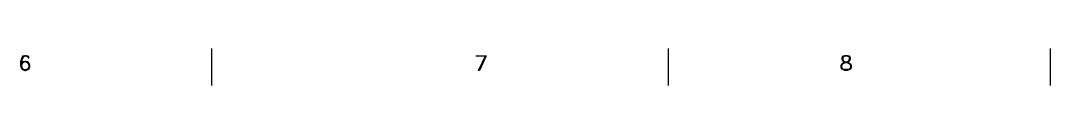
# Model space of a CAD drawing. Header units: millimetres. Extents: x 43 to 784, y -702 to -31.
# Drawn here: x 542.4 to 783.5, y -39.3 to -30.6 of the extents above; entities that cross this region are included whole.
import ezdxf

# ---------------------------------------------------------------- set-up
doc = ezdxf.new("R2010")
doc.units = ezdxf.units.MM
doc.layers.add('PDF_LINES', color=4, linetype='Continuous')

msp = doc.modelspace()

# ---------------------------------------------------------------- linework, layer by layer
at = {"layer": 'PDF_LINES'}
for p, q in [((587.2, -39.28), (587.2, -30.64)), ((694.12, -39.28), (694.12, -30.64)), ((783.52, -39.28), (783.52, -30.64)), ((542.68, -33.04), (542.44, -33.76)), ((542.92, -32.44), (542.68, -33.04)), ((542.8, -33.04), (542.68, -33.76)), ((543.16, -32.44), (542.8, -33.04)), ((543.4, -32.32), (542.92, -32.44)), ((543.4, -32.44), (542.92, -32.68)), ((543.4, -33.64), (542.92, -33.76)), ((543.76, -32.32), (543.4, -32.32)), ((543.76, -32.44), (543.4, -32.44)), ((543.64, -33.64), (543.4, -33.64)), ((544.12, -33.76), (543.64, -33.64)), ((544.24, -32.44), (543.76, -32.32)), ((544.24, -32.68), (543.76, -32.44)), ((544.12, -32.44), (544.24, -32.8)), ((544.48, -32.8), (544.24, -32.44)), ((544.24, -32.8), (544.48, -32.8)), ((649.12, -32.44), (649.12, -32.32)), ((649.12, -32.32), (651.4, -32.32)), ((651.28, -32.44), (649.12, -32.44)), ((649.6, -35.8), (651.28, -32.32)), ((651.4, -32.32), (649.84, -35.8)), ((734.92, -32.44), (734.68, -32.8)), ((734.68, -32.8), (734.68, -33.16)), ((734.68, -33.16), (734.92, -33.52)), ((735.4, -32.32), (734.92, -32.44)), ((735.04, -32.44), (734.92, -32.8)), ((735.4, -32.44), (734.92, -32.68)), ((734.92, -32.8), (734.92, -33.16)), ((734.92, -33.16), (735.04, -33.52)), ((734.92, -33.52), (735.04, -33.64)), ((735.04, -33.52), (735.4, -33.64)), ((735.04, -33.64), (735.4, -33.76)), ((736, -32.32), (735.4, -32.32)), ((736, -32.44), (735.4, -32.44)), ((735.4, -33.64), (736, -33.76)), ((735.4, -33.76), (736, -33.64)), ((736.48, -32.44), (736, -32.32)), ((736.48, -32.68), (736, -32.44)), ((736, -33.64), (736.36, -33.52)), ((736, -33.76), (736.36, -33.64)), ((736.48, -32.8), (736.36, -32.44)), ((736.36, -33.52), (736.48, -33.16)), ((736.36, -33.64), (736.48, -33.52)), ((736.72, -32.8), (736.48, -32.44)), ((736.48, -33.16), (736.48, -32.8)), ((736.48, -33.52), (736.72, -33.16)), ((736.72, -33.16), (736.72, -32.8)), ((542.44, -33.76), (542.44, -34.6)), ((542.44, -34.6), (542.68, -35.32)), ((542.92, -33.76), (542.68, -34.12)), ((542.68, -33.76), (542.68, -34.6)), ((542.92, -34), (542.68, -34.48)), ((542.8, -34.12), (542.68, -34.6)), ((542.68, -34.6), (542.8, -35.32)), ((542.68, -34.96), (542.92, -35.44)), ((542.68, -35.32), (542.92, -35.56)), ((543.28, -33.76), (542.8, -34.12)), ((542.8, -35.32), (543.28, -35.56)), ((543.4, -33.76), (542.92, -34)), ((542.92, -35.44), (543.4, -35.56)), ((542.92, -35.56), (543.4, -35.8)), ((543.64, -33.76), (543.4, -33.76)), ((543.4, -35.56), (543.64, -35.56)), ((543.4, -35.8), (543.64, -35.8)), ((544.12, -34), (543.64, -33.76)), ((543.64, -35.56), (544.12, -35.44)), ((543.64, -35.8), (544.12, -35.56)), ((544.24, -34.12), (543.76, -33.76)), ((543.76, -35.56), (544.24, -35.32)), ((544.48, -34.12), (544.12, -33.76)), ((544.48, -34.48), (544.12, -34)), ((544.12, -35.44), (544.48, -34.96)), ((544.12, -35.56), (544.48, -35.32)), ((544.48, -34.6), (544.24, -34.12)), ((544.24, -35.32), (544.48, -34.84)), ((544.6, -34.6), (544.48, -34.12)), ((544.48, -34.84), (544.48, -34.6)), ((544.48, -35.32), (544.6, -34.84)), ((544.6, -34.84), (544.6, -34.6)), ((649.84, -35.8), (649.6, -35.8)), ((734.56, -34.6), (734.68, -34.24)), ((734.56, -35.08), (734.56, -34.6)), ((734.68, -35.44), (734.56, -35.08)), ((734.68, -34.24), (735.04, -34)), ((734.68, -34.6), (734.92, -34.24)), ((734.68, -35.08), (734.68, -34.6)), ((734.92, -35.44), (734.68, -35.08)), ((734.68, -35.32), (735.16, -35.56)), ((734.92, -35.56), (734.68, -35.44)), ((734.92, -34.24), (735.04, -34.12)), ((735.4, -35.56), (734.92, -35.44)), ((735.4, -35.8), (734.92, -35.56)), ((735.04, -34), (735.4, -33.76)), ((735.04, -34.12), (735.4, -34)), ((735.4, -33.76), (736, -34)), ((735.4, -34), (736, -33.76)), ((736, -35.56), (735.4, -35.56)), ((736, -35.8), (735.4, -35.8)), ((736, -33.76), (736.36, -34)), ((736, -34), (736.36, -34.12)), ((736.48, -35.44), (736, -35.56)), ((736.48, -35.56), (736, -35.8)), ((736.24, -35.56), (736.72, -35.32)), ((736.36, -34), (736.72, -34.24)), ((736.36, -34.12), (736.48, -34.24)), ((736.48, -34.24), (736.72, -34.6)), ((736.72, -35.08), (736.48, -35.44)), ((736.72, -35.44), (736.48, -35.56)), ((736.72, -34.24), (736.84, -34.6)), ((736.72, -34.6), (736.72, -35.08)), ((736.84, -35.08), (736.72, -35.44)), ((736.84, -34.6), (736.84, -35.08))]:
    msp.add_line(p, q, dxfattribs=at)

doc.saveas('drawing.dxf')
